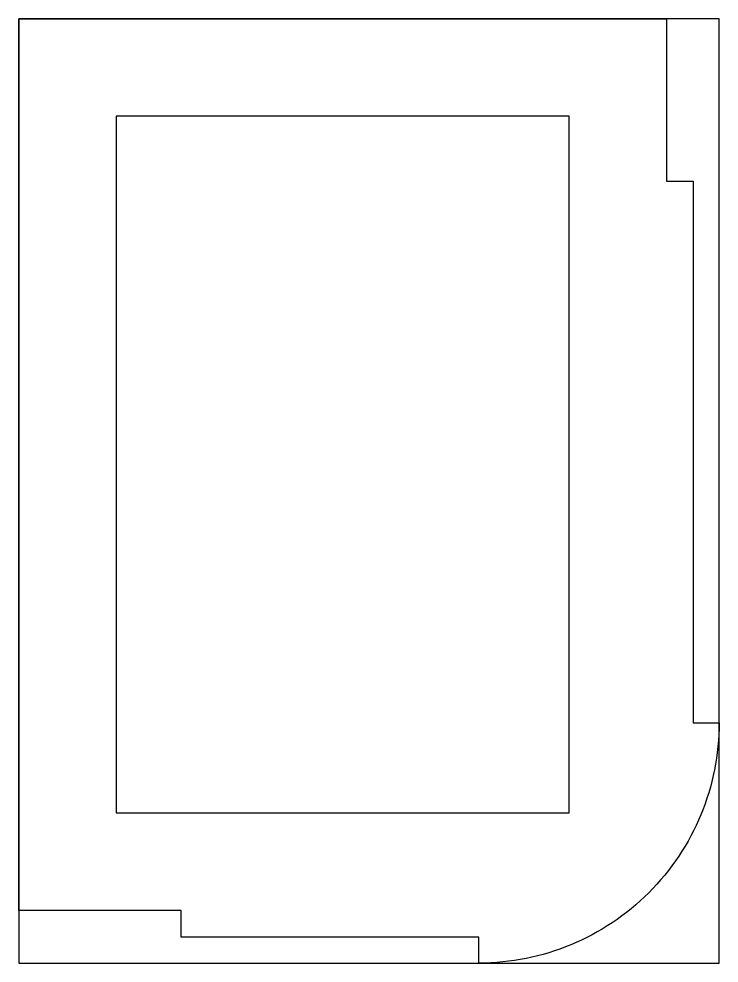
# Model space of a CAD drawing. Extents: x 0 to 432, y 0 to 582.
import ezdxf

# ---------------------------------------------------------------- set-up
doc = ezdxf.new("R2010")
doc.units = 0
for name, color, linetype in [('OUTLINEZ16P5L', 7, 'CONTINUOUS'), ('PART', 7, 'CONTINUOUS'), ('ROUTEZ16P5L', 7, 'CONTINUOUS')]:
    doc.layers.add(name, color=color, linetype=linetype)

msp = doc.modelspace()

# ---------------------------------------------------------------- linework, layer by layer
at = {"layer": 'OUTLINEZ16P5L'}
msp.add_lwpolyline([(0, 32.5), (0, 581.5), (399, 581.5), (399, 481.5), (415.5, 481.5), (415.5, 148), (431.5, 148, -0.414214), (283.5, 0), (283.5, 16), (100, 16), (100, 32.5)], format="xyb", close=True, dxfattribs=at)
at = {"layer": 'PART'}
msp.add_lwpolyline([(0, 0), (431.5, 0), (431.5, 581.5), (0, 581.5)], close=True, dxfattribs=at)
at = {"layer": 'ROUTEZ16P5L'}
msp.add_lwpolyline([(60, 92.5), (339, 92.5), (339, 521.5), (60, 521.5)], close=True, dxfattribs=at)

doc.saveas('drawing.dxf')
